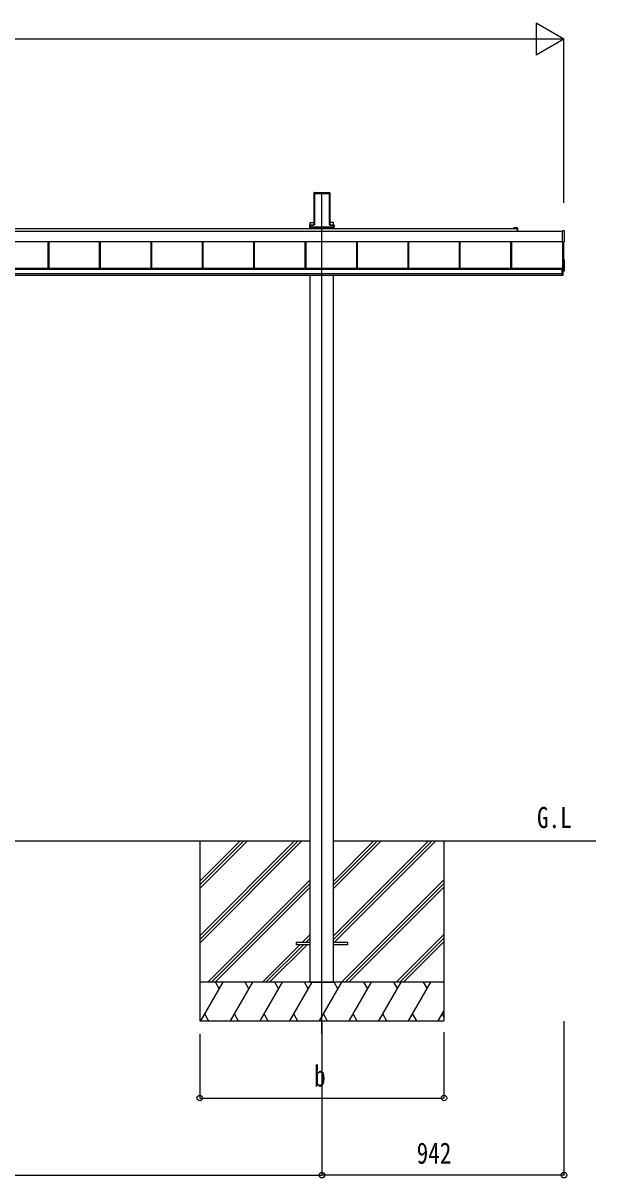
# Model space of a CAD drawing. Units: millimetres, scale not verified. Extents: x -10512 to 10512, y -7425 to 7425.
# Drawn here: x -624 to 1605, y -4773 to -282 of the extents above; entities that cross this region are included whole.
import ezdxf
from ezdxf.enums import TextEntityAlignment as Align

# ---------------------------------------------------------------- set-up
doc = ezdxf.new("R2010")
doc.units = ezdxf.units.MM
doc.header["$LTSCALE"] = 30
for name, color, linetype in [('0-2_USER1', 3, 'Continuous'), ('0-3_YKK_12', 2, 'Continuous'), ('0-4_YKK_A1', 4, 'Continuous'), ('0-5_YKK_D', 6, 'Continuous')]:
    doc.layers.add(name, color=color, linetype=linetype)
doc.styles.add('ＭＳ ゴシック', font='')
doc.styles.get('ＭＳ ゴシック').set_extended_font_data('MS Gothic')

msp = doc.modelspace()

# ---------------------------------------------------------------- linework, layer by layer
at = {"layer": '0-3_YKK_12'}
msp.add_line((538.41, -4212.5), (538.41, -942.28), dxfattribs=at)
at = {"layer": '0-4_YKK_A1'}
for p, q in [((507.52, -941.78), (507.17, -947.28)), ((507.96, -942.25), (507.52, -941.78)), ((508.02, -941.31), (510.06, -941.31)), ((508.02, -941.31), (508.46, -941.78)), ((508.53, -942.8), (508.53, -1057.93)), ((510.37, -941.64), (510.06, -941.31)), ((510.37, -941.64), (566.45, -941.64)), ((566.45, -941.64), (566.76, -941.31)), ((566.76, -941.31), (568.8, -941.31)), ((568.28, -1057.93), (568.28, -942.8)), ((568.36, -941.78), (568.8, -941.31)), ((569.3, -941.78), (568.86, -942.25)), ((569.3, -941.78), (569.64, -947.28)), ((507.16, -947.63), (507.16, -1064.3)), ((508.04, -1058.25), (508.04, -943.13)), ((510.91, -944.78), (565.91, -944.78)), ((510.91, -1066.14), (510.91, -944.78)), ((568.78, -943.13), (568.78, -1058.25)), ((569.66, -947.63), (569.66, -1064.3)), ((490.54, -1075.05), (490.54, -1075.55)), ((490.54, -1075.55), (491, -1075.55)), ((491, -1075.05), (491, -1068.17)), ((493, -1075.05), (491, -1075.05)), ((493, -1075.55), (491, -1075.55)), ((491.01, -1075.05), (491.01, -1075.55)), ((491.04, -1067.2), (506.05, -1067.2)), ((493, -1068.26), (493, -1075.05)), ((506.57, -1068.26), (493, -1068.26)), ((493, -1075.05), (583.82, -1075.05)), ((493, -1075.05), (493, -1075.55)), ((493, -1075.55), (583.82, -1075.55)), ((493.21, -1057.87), (507.16, -1057.87)), ((493.21, -1067.2), (493.21, -1057.87)), ((493.21, -1081.23), (493.21, -1075.55)), ((493.41, -1075.55), (493.41, -1081.23)), ((494.41, -1075.21), (582.41, -1075.21)), ((507.14, -1064.66), (507.05, -1066.27)), ((507.57, -1066.82), (507.95, -1060.73)), ((508.44, -1060.76), (508.07, -1066.85)), ((568.75, -1066.85), (568.37, -1060.76)), ((568.87, -1060.73), (569.25, -1066.82)), ((583.61, -1057.87), (569.66, -1057.87)), ((569.67, -1064.66), (569.77, -1066.27)), ((570.24, -1067.76), (583.82, -1067.76)), ((583.82, -1068.26), (570.24, -1068.26)), ((570.77, -1067.2), (585.78, -1067.2)), ((583.41, -1075.55), (583.41, -1081.23)), ((583.61, -1067.2), (583.61, -1057.87)), ((583.61, -1081.23), (583.61, -1075.55)), ((583.82, -1067.76), (583.82, -1068.26)), ((583.82, -1075.05), (583.82, -1068.26)), ((585.81, -1075.05), (583.82, -1075.05)), ((583.82, -1075.05), (583.82, -1075.55)), ((585.81, -1075.55), (583.82, -1075.55)), ((585.81, -1068.17), (585.81, -1075.05)), ((585.81, -1075.05), (585.81, -1075.55)), ((586.28, -1075.55), (585.81, -1075.55)), ((586.28, -1075.05), (586.28, -1075.55)), ((-2923.09, -1091.2), (1473.91, -1091.2)), ((-2747.59, -1081.23), (1284.66, -1081.23)), ((1289.95, -1078.73), (1284.66, -1078.73)), ((1284.66, -1081.23), (1298.11, -1081.23)), ((1298.41, -1078.73), (1290.87, -1078.73)), ((1298.41, -1081.53), (1298.41, -1091.2)), ((1300.91, -1091.2), (1300.91, -1081.23)), ((1481.91, -1131.64), (1481.91, -1090.62)), ((-2923.09, -1131.14), (1473.91, -1131.14)), ((-2923.09, -1131.38), (1473.91, -1131.38)), ((-526.09, -1235.2), (-526.09, -1131.38)), ((-523.49, -1235.2), (-523.49, -1131.38)), ((-523.09, -1235.2), (-523.09, -1131.38)), ((-326.09, -1235.2), (-326.09, -1131.38)), ((-323.49, -1235.2), (-323.49, -1131.38)), ((-323.09, -1235.2), (-323.09, -1131.38)), ((-126.09, -1235.2), (-126.09, -1131.38)), ((-123.49, -1235.2), (-123.49, -1131.38)), ((-123.09, -1235.2), (-123.09, -1131.38)), ((73.91, -1235.2), (73.91, -1131.38)), ((76.51, -1235.2), (76.51, -1131.38)), ((76.91, -1235.2), (76.91, -1131.38)), ((273.91, -1235.2), (273.91, -1131.38)), ((276.51, -1235.2), (276.51, -1131.38)), ((276.91, -1235.2), (276.91, -1131.38)), ((473.91, -1235.2), (473.91, -1131.38)), ((476.51, -1235.2), (476.51, -1131.38)), ((476.91, -1235.2), (476.91, -1131.38)), ((673.91, -1235.2), (673.91, -1131.38)), ((676.51, -1235.2), (676.51, -1131.38)), ((676.91, -1235.2), (676.91, -1131.38)), ((873.91, -1235.2), (873.91, -1131.38)), ((876.51, -1235.2), (876.51, -1131.38)), ((876.91, -1235.2), (876.91, -1131.38)), ((1073.91, -1235.2), (1073.91, -1131.38)), ((1076.51, -1235.2), (1076.51, -1131.38)), ((1076.91, -1235.2), (1076.91, -1131.38)), ((1273.91, -1235.2), (1273.91, -1131.38)), ((1276.51, -1235.2), (1276.51, -1131.38)), ((1276.91, -1235.2), (1276.91, -1131.38)), ((1473.91, -1132.41), (1473.91, -1132.91)), ((1473.91, -1132.91), (1481.44, -1132.45)), ((1475.41, -1262.47), (1475.41, -1132.82)), ((1480.41, -1244.44), (1480.41, -1132.51)), ((1481.44, -1203.3), (1480.41, -1203.23)), ((1481.91, -1244.82), (1481.91, -1203.79)), ((-2921.09, -1235.2), (1471.91, -1235.2)), ((-2921.09, -1237.21), (1471.91, -1237.21)), ((-2921.09, -1239.01), (1471.91, -1239.01)), ((-2921.09, -1239.01), (1471.91, -1239.01)), ((-2921.09, -1255.98), (1471.91, -1255.98)), ((1475.41, -1234.94), (1471.91, -1234.94)), ((1475.41, -1257.38), (1471.91, -1257.38)), ((1480.41, -1244.44), (1475.41, -1244.44)), ((1475.41, -1245.99), (1481.44, -1245.62)), ((-2921.09, -1262.47), (1471.91, -1262.47)), ((493.21, -4012.5), (493.21, -1262.47)), ((583.61, -4012.5), (583.61, -1262.47)), ((1475.41, -1263.99), (1471.91, -1263.99)), ((-1942.39, -3462.5), (493.21, -3462.5)), ((63.41, -3462.5), (63.41, -4162.5)), ((63.41, -3831.68), (432.59, -3462.5)), ((63.41, -3845.82), (446.73, -3462.5)), ((63.41, -3859.96), (460.87, -3462.5)), ((63.41, -3647.83), (248.74, -3462.5)), ((63.41, -3633.69), (234.6, -3462.5)), ((63.41, -3619.55), (220.45, -3462.5)), ((583.61, -3462.5), (1604.6, -3462.5)), ((583.61, -3831.98), (953.09, -3462.5)), ((583.61, -3846.12), (967.23, -3462.5)), ((583.61, -3648.13), (769.24, -3462.5)), ((583.61, -3633.99), (755.1, -3462.5)), ((583.61, -3619.85), (740.95, -3462.5)), ((585.87, -3858), (981.37, -3462.5)), ((1013.41, -3462.5), (1013.41, -4162.5)), ((94.72, -4012.5), (493.21, -3614.01)), ((108.86, -4012.5), (493.21, -3628.15)), ((615.22, -4012.5), (1013.41, -3614.31)), ((629.36, -4012.5), (1013.41, -3628.45)), ((123, -4012.5), (493.21, -3642.29)), ((643.5, -4012.5), (1013.41, -3642.59)), ((438.21, -3858), (438.21, -3867)), ((493.21, -3858), (438.21, -3858)), ((461.35, -3858), (493.21, -3826.14)), ((475.49, -3858), (493.21, -3840.28)), ((489.63, -3858), (493.21, -3854.43)), ((638.21, -3858), (583.61, -3858)), ((638.21, -3858), (638.21, -3867)), ((827.35, -4012.5), (1013.41, -3826.44)), ((841.49, -4012.5), (1013.41, -3840.58)), ((855.63, -4012.5), (1013.41, -3854.73)), ((306.85, -4012.5), (452.35, -3867)), ((320.99, -4012.5), (466.49, -3867)), ((335.13, -4012.5), (480.63, -3867)), ((493.21, -3867), (438.21, -3867)), ((638.21, -3867), (583.61, -3867)), ((1013.41, -4012.5), (63.41, -4012.5)), ((67.68, -4162.5), (154.29, -4012.5)), ((139.29, -4038.48), (124.28, -4012.5)), ((183.15, -4162.5), (269.76, -4012.5)), ((254.76, -4038.48), (239.76, -4012.5)), ((298.62, -4162.5), (385.23, -4012.5)), ((370.23, -4038.48), (355.22, -4012.5)), ((414.09, -4162.5), (500.7, -4012.5)), ((485.7, -4038.48), (470.69, -4012.5)), ((493.21, -4012.5), (583.61, -4012.5)), ((529.56, -4162.5), (616.17, -4012.5)), ((601.17, -4038.48), (586.16, -4012.5)), ((645.03, -4162.5), (731.64, -4012.5)), ((716.64, -4038.48), (701.64, -4012.5)), ((760.5, -4162.5), (847.11, -4012.5)), ((817.11, -4012.5), (832.11, -4038.48)), ((875.97, -4162.5), (962.58, -4012.5)), ((932.58, -4012.5), (947.58, -4038.48)), ((991.44, -4162.5), (1013.41, -4124.46)), ((63.41, -4162.5), (1013.41, -4162.5)), ((82.68, -4136.52), (97.68, -4162.5)), ((198.15, -4136.52), (213.15, -4162.5)), ((313.62, -4136.52), (328.62, -4162.5)), ((429.09, -4136.52), (444.09, -4162.5)), ((544.56, -4136.52), (559.56, -4162.5)), ((660.03, -4136.52), (675.03, -4162.5)), ((775.5, -4136.52), (790.5, -4162.5)), ((890.97, -4136.52), (905.97, -4162.5)), ((1006.44, -4136.52), (1013.41, -4148.58))]:
    msp.add_line(p, q, dxfattribs=at)
for points in [[(490.54, -1067.7), (490.54, -1075.05), (491, -1075.05)], [(493, -1068.26), (493, -1067.76), (506.57, -1067.76)], [(586.28, -1067.7), (586.28, -1075.05), (585.81, -1075.05)], [(1481.44, -1090.12), (1473.91, -1089.66), (1473.91, -1090.16), (1473.91, -1132.41)], [(1471.91, -1234.94), (1471.91, -1257.38), (1471.91, -1263.99)], [(1472.41, -1234.94), (1472.41, -1257.38), (1472.41, -1263.99)], [(1475.41, -1234.94), (1475.41, -1257.38), (1475.41, -1263.99)]]:
    msp.add_lwpolyline(points, dxfattribs=at)
for centre, radius, start, end in [((491.5, -1068.17), 0.501, 90.24971, 179.75029), ((585.31, -1068.17), 0.501, 0.24971, 89.75029), ((1284.66, -1079.98), 1.25, 90, 270), ((1289.95, -1078.93), 0.2, 23.57818, 90), ((1290.41, -1078.73), 0.3, 203.57818, 336.42182), ((1290.87, -1078.93), 0.2, 90, 156.42182), ((1298.11, -1081.53), 0.3, 0, 90), ((1298.41, -1081.23), 2.5, 0, 90), ((1481.41, -1090.62), 0.497, 0.05228, 86.83056), ((1481.04, -1131.67), 0.873, 297.46207, 2.25858), ((1481.41, -1203.79), 0.497, 0.05228, 86.83056), ((1481.04, -1244.85), 0.873, 297.46207, 2.25858)]:
    msp.add_arc(centre, radius, start, end, dxfattribs=at)
for centre, major_axis, ratio, start_param, end_param in [((508.02, -941.81), (0.346, -0.364), 0.996462, 2.3838095, 3.8892836), ((507.73, -945.28), (0.22, 3.04), 0.070684, 5.5043854, 6.2286971), ((508.23, -945.31), (0.22, 3.54), 0.060877, 5.5025319, 6.2268436), ((568.59, -945.31), (-0.22, 3.54), 0.060877, 0.0563417, 0.7806534), ((569.08, -945.28), (-0.22, 3.04), 0.070684, 0.0544883, 0.7787999), ((568.8, -941.81), (-0.346, -0.364), 0.996462, 2.3939017, 3.8993758), ((507.2, -947.28), (0.031, 0.5), 0.061627, 1.5746234, 2.3600215), ((569.61, -947.28), (-0.031, 0.5), 0.061627, 3.9231638, 4.7085619), ((491.04, -1067.71), (0.355, -0.355), 0.99628, 2.358058, 3.9251274), ((493, -1068.16), (2, 0), 0.045872, 3.2026792, 4.712389), ((493, -1067.66), (1.5, 0), 0.061163, 3.2026792, 4.712389), ((506.05, -1066.2), (0.691, -0.728), 0.996462, 5.5254021, 7.0308762), ((506.57, -1066.75), (-0.693, 0.73), 0.992955, 2.3838095, 3.8892836), ((506.57, -1066.75), (1.04, -1.09), 0.996462, 5.5254021, 7.0308762), ((507.11, -1064.66), (0.031, 0.5), 0.061627, 4.716216, 5.5016142), ((507.73, -1060.73), (0.22, 3.5), 0.061627, 4.716216, 5.5016142), ((508.23, -1060.76), (0.22, 4), 0.053972, 4.7153191, 5.5007173), ((568.59, -1060.76), (-0.22, 4), 0.053972, 0.782468, 1.5678662), ((570.25, -1066.75), (-1.04, -1.09), 0.996462, 5.5354944, 7.0409685), ((569.09, -1060.73), (-0.22, 3.5), 0.061627, 0.7815711, 1.5669693), ((570.25, -1066.75), (0.693, 0.73), 0.992955, 2.3939017, 3.8993758), ((569.7, -1064.66), (-0.031, 0.5), 0.061627, 0.7815711, 1.5669693), ((570.77, -1066.2), (-0.691, -0.728), 0.996462, 5.5354944, 7.0409685), ((583.82, -1067.66), (1.5, 0), 0.061163, 4.712389, 6.2220988), ((583.82, -1068.16), (2, 0), 0.045872, 4.712389, 6.2220988), ((585.78, -1067.71), (-0.355, -0.355), 0.99628, 2.358058, 3.9251274)]:
    msp.add_ellipse(centre, major_axis=major_axis, ratio=ratio, start_param=start_param, end_param=end_param, dxfattribs=at)
at = {"layer": '0-5_YKK_D'}
for p, q in [((1480.41, -344.75), (1372.15, -282.25)), ((1372.15, -282.25), (1372.15, -407.25)), ((1355.41, -344.75), (-2804.59, -344.75)), ((1480.41, -344.75), (1263.9, -344.75)), ((1480.41, -344.75), (1372.15, -407.25)), ((1480.41, -981.23), (1480.41, -343.75)), ((538.41, -4163.5), (538.41, -4763.5)), ((538.41, -4163.5), (538.41, -4763.5)), ((1480.41, -4163), (1480.41, -4763.5)), ((63.41, -4212.52), (63.41, -4463.5)), ((1013.41, -4206.96), (1013.41, -4463.5)), ((63.41, -4462.5), (1013.41, -4462.5)), ((-1987.59, -4762.5), (538.41, -4762.5)), ((1480.41, -4762.5), (538.41, -4762.5))]:
    msp.add_line(p, q, dxfattribs=at)
for centre in [(63.41, -4462.5), (1013.41, -4462.5), (538.41, -4762.5), (538.41, -4762.5), (1480.41, -4762.5)]:
    msp.add_circle(centre, 10.62, dxfattribs=at)

# ---------------------------------------------------------------- texts
at = {"layer": '0-2_USER1', "style": 'ＭＳ ゴシック', "width": 0.8}
msp.add_text('G.L', height=82.48, dxfattribs=at).set_placement((1375.5, -3437.5), align=Align.BOTTOM_LEFT)
at = {"layer": '0-5_YKK_D', "style": 'ＭＳ ゴシック', "width": 0.8}
for s, p in [('b', (508.41, -4442.5)), ('942', (907.41, -4742.5))]:
    msp.add_text(s, height=82.48, dxfattribs=at).set_placement(p, align=Align.BOTTOM_LEFT)

doc.saveas('drawing.dxf')
